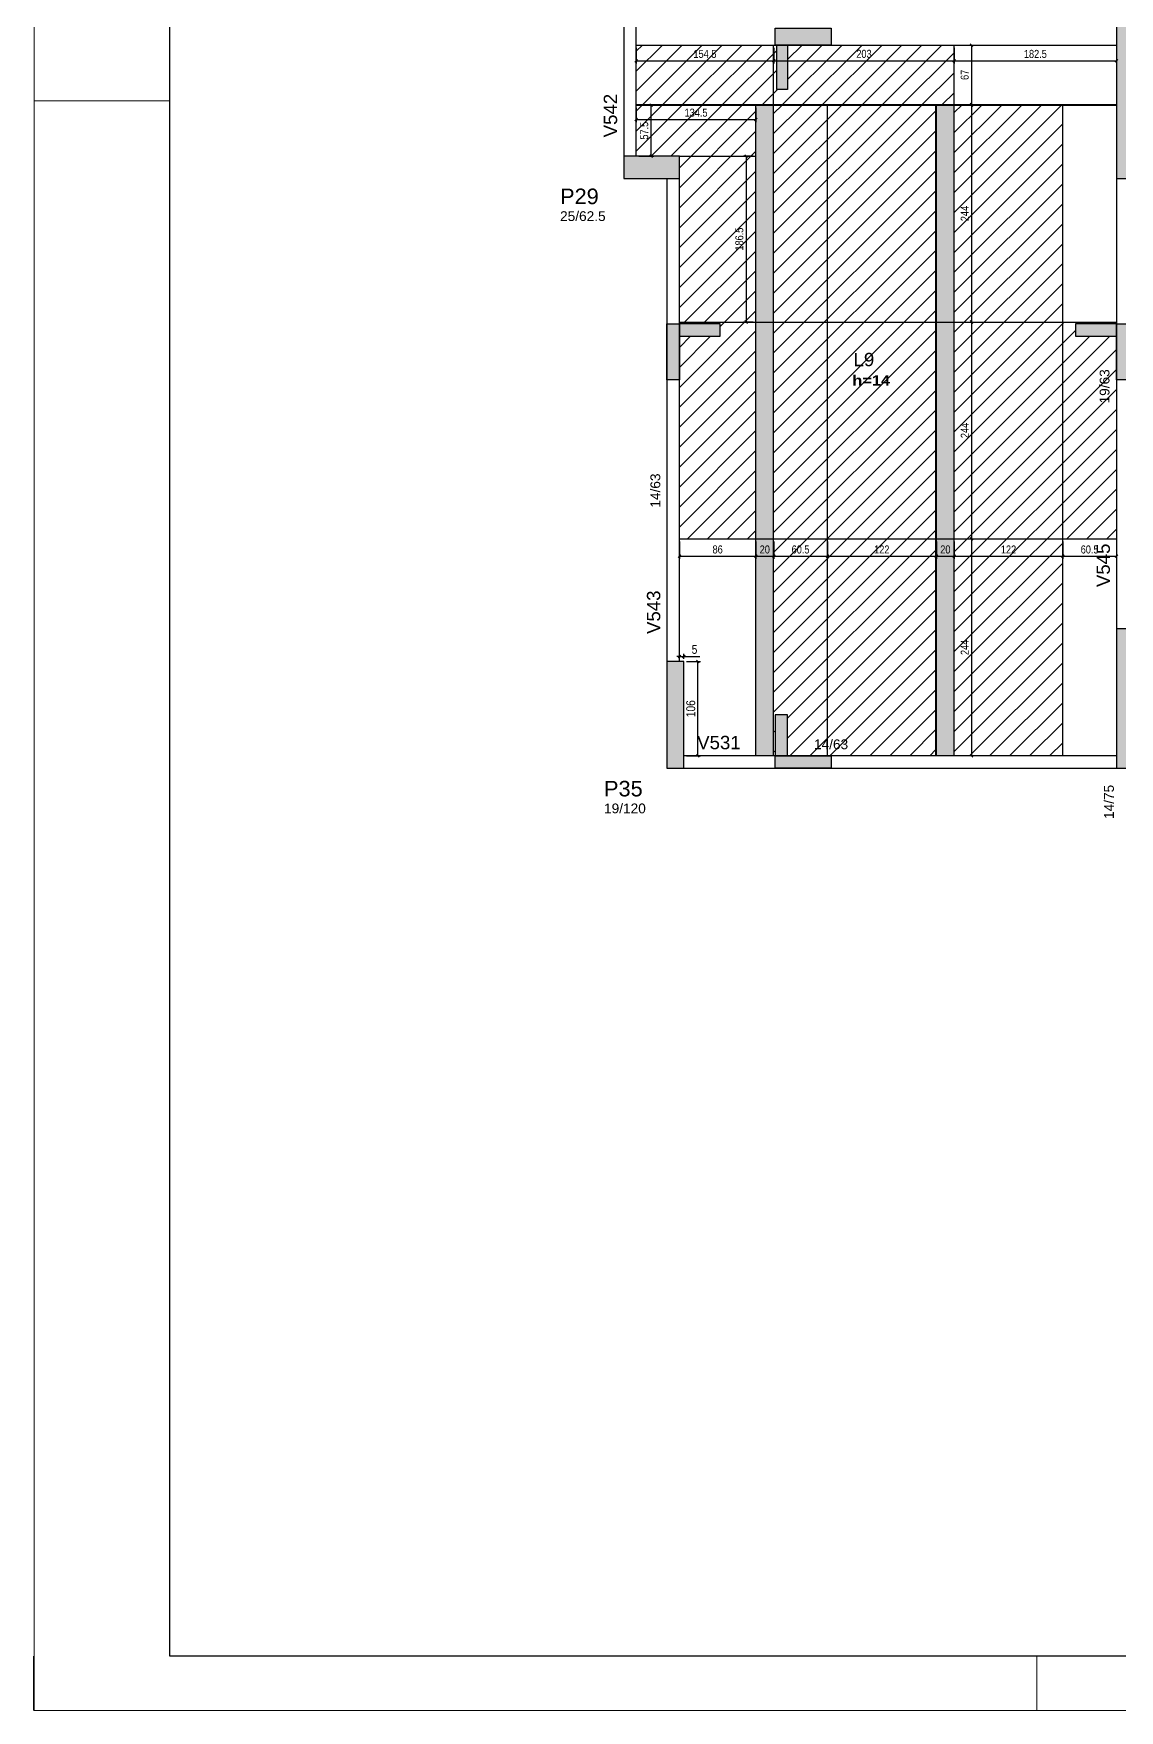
# Model space of a CAD drawing. Extents: x 3022 to 8661, y -614 to 3008.
# Drawn here: x 3022 to 4243, y -614 to 1273 of the extents above; entities that cross this region are included whole.
import ezdxf

# ---------------------------------------------------------------- set-up
doc = ezdxf.new("R2010")
doc.units = 0
doc.header["$PDMODE"] = 34
for name, color, linetype in [('COTA', 241, 'Continuous'), ('MTH-DIM-PILAR', 3, 'Continuous'), ('MTH-DIM-VIGA', 3, 'Continuous'), ('MTH-FACE-VIGA', 7, 'Continuous'), ('MTH-LINHA-SEÇÃO', 16, 'Continuous'), ('MTH-PILAR-SEGUE', 5, 'Continuous'), ('MTH-SOMBRA21', 150, 'Continuous'), ('MTH-SOMBRA25', 253, 'Continuous'), ('MTH-TIT1-PILAR', 5, 'Continuous'), ('MTH-TIT1-VIGA', 5, 'Continuous'), ('MTH-TXT-NEGRITO', 5, 'Continuous'), ('Painéis', 200, 'Continuous')]:
    doc.layers.add(name, color=color, linetype=linetype)
doc.layers.add('FOLHA', color=255, linetype='Continuous', lineweight=5)
doc.layers.add('Hachura', color=251, linetype='Continuous', lineweight=9)
doc.styles.add('COTA TECNICA', font='techl___.ttf', dxfattribs={"height": 10})
doc.styles.add('COTA TECNICA-50', font='techl___.ttf', dxfattribs={"height": 9})
doc.styles.add('TQS_ARIAL', font='arial.ttf')
doc.styles.add('TQS_ARIAL_BLACK', font='ariblk.ttf')
doc.dimstyles.new('COTA PAINEL-50', dxfattribs={"dimtxt": 9, "dimasz": 3, "dimexe": 3, "dimexo": 3, "dimgap": 3, "dimtad": 1, "dimdec": 1, "dimzin": 12, "dimdsep": 46, "dimtxsty": 'COTA TECNICA-50', "dimblk1": 'OBLIQUE', "dimblk2": 'OBLIQUE', "dimsah": 1, "dimcen": 0.9, "dimclrd": 4, "dimclre": 4, "dimclrt": 240, "dimadec": 1, "dimazin": 3, "dimtfac": 1, "dimtdec": 1, "dimtmove": 0, "dimatfit": 3, "dimfxl": 1, "dimtolj": 1, "dimtzin": 12, "dimarcsym": 0})
doc.dimstyles.new('PAINEL', dxfattribs={"dimtxt": 10, "dimasz": 3, "dimexe": 3, "dimexo": 3, "dimgap": 3, "dimtad": 1, "dimdec": 1, "dimzin": 12, "dimdsep": 46, "dimtxsty": 'COTA TECNICA', "dimblk1": 'OBLIQUE', "dimblk2": 'OBLIQUE', "dimsah": 1, "dimcen": 0.9, "dimclrd": 4, "dimclre": 4, "dimclrt": 240, "dimadec": 1, "dimazin": 3, "dimtfac": 1, "dimtdec": 1, "dimtmove": 0, "dimatfit": 3, "dimfxl": 1, "dimtolj": 1, "dimtzin": 12, "dimarcsym": 0})

# ---------------------------------------------------------------- blocks, each defined once
blk = doc.blocks.new('_Oblique')
at = {"color": 0, "linetype": 'ByBlock', "lineweight": -2}
blk.add_line((-0.5, -0.5), (0.5, 0.5), dxfattribs=at)
blk = doc.blocks.new('*D52')
at = {"layer": 'COTA', "color": 4, "lineweight": -2, "transparency": 16777216}
for p, q in [((3748.4, 701.2), (3748.4, 681.7)), ((3834.4, 701.2), (3834.4, 681.7)), ((3748.4, 684.7), (3834.4, 684.7))]:
    blk.add_line(p, q, dxfattribs=at)
at = {"layer": 'Defpoints', "color": 0, "transparency": 16777216}
for p in [(3748.4, 704.2), (3834.4, 704.2), (3834.4, 684.7)]:
    blk.add_point(p, dxfattribs=at)
at = {"layer": 'COTA', "color": 4, "lineweight": -2, "transparency": 16777216, "xscale": 3, "yscale": 3, "zscale": 3, "rotation": 180}
blk.add_blockref('_Oblique', (3748.4, 684.7), dxfattribs=at)
at = {"layer": 'COTA', "color": 4, "lineweight": -2, "transparency": 16777216, "xscale": 3, "yscale": 3, "zscale": 3}
blk.add_blockref('_Oblique', (3834.4, 684.7), dxfattribs=at)
at = {"layer": 'COTA', "color": 240, "transparency": 16777216, "insert": (3791.4, 692.3), "char_height": 9, "attachment_point": 5, "style": 'COTA TECNICA-50'}
blk.add_mtext('\\A1;86', dxfattribs=at)
blk = doc.blocks.new('*D53')
at = {"layer": 'COTA', "color": 4, "lineweight": -2, "transparency": 16777216}
for p, q in [((3834.4, 701.2), (3834.4, 681.7)), ((3854.4, 701.2), (3854.4, 681.7)), ((3834.4, 684.7), (3854.4, 684.7))]:
    blk.add_line(p, q, dxfattribs=at)
at = {"layer": 'Defpoints', "color": 0, "transparency": 16777216}
for p in [(3834.4, 704.2), (3854.4, 704.2), (3854.4, 684.7)]:
    blk.add_point(p, dxfattribs=at)
at = {"layer": 'COTA', "color": 4, "lineweight": -2, "transparency": 16777216, "xscale": 3, "yscale": 3, "zscale": 3, "rotation": 180}
blk.add_blockref('_Oblique', (3834.4, 684.7), dxfattribs=at)
at = {"layer": 'COTA', "color": 4, "lineweight": -2, "transparency": 16777216, "xscale": 3, "yscale": 3, "zscale": 3}
blk.add_blockref('_Oblique', (3854.4, 684.7), dxfattribs=at)
at = {"layer": 'COTA', "color": 240, "transparency": 16777216, "insert": (3844.4, 692.3), "char_height": 9, "attachment_point": 5, "style": 'COTA TECNICA-50'}
blk.add_mtext('\\A1;20', dxfattribs=at)
blk = doc.blocks.new('*D54')
at = {"layer": 'COTA', "color": 4, "lineweight": -2, "transparency": 16777216}
for p, q in [((3854.4, 701.2), (3854.4, 681.7)), ((3914.9, 701.2), (3914.9, 681.7)), ((3854.4, 684.7), (3914.9, 684.7))]:
    blk.add_line(p, q, dxfattribs=at)
at = {"layer": 'Defpoints', "color": 0, "transparency": 16777216}
for p in [(3854.4, 704.2), (3914.9, 704.2), (3914.9, 684.7)]:
    blk.add_point(p, dxfattribs=at)
at = {"layer": 'COTA', "color": 4, "lineweight": -2, "transparency": 16777216, "xscale": 3, "yscale": 3, "zscale": 3, "rotation": 180}
blk.add_blockref('_Oblique', (3854.4, 684.7), dxfattribs=at)
at = {"layer": 'COTA', "color": 4, "lineweight": -2, "transparency": 16777216, "xscale": 3, "yscale": 3, "zscale": 3}
blk.add_blockref('_Oblique', (3914.9, 684.7), dxfattribs=at)
at = {"layer": 'COTA', "color": 240, "transparency": 16777216, "insert": (3884.6, 692.3), "char_height": 9, "attachment_point": 5, "style": 'COTA TECNICA-50'}
blk.add_mtext('\\A1;60.5', dxfattribs=at)
blk = doc.blocks.new('*D55')
at = {"layer": 'COTA', "color": 4, "lineweight": -2, "transparency": 16777216}
for p, q in [((3914.9, 701.2), (3914.9, 681.7)), ((4036.9, 701.2), (4036.9, 681.7)), ((3914.9, 684.7), (4036.9, 684.7))]:
    blk.add_line(p, q, dxfattribs=at)
at = {"layer": 'Defpoints', "color": 0, "transparency": 16777216}
for p in [(3914.9, 704.2), (4036.9, 704.2), (4036.9, 684.7)]:
    blk.add_point(p, dxfattribs=at)
at = {"layer": 'COTA', "color": 4, "lineweight": -2, "transparency": 16777216, "xscale": 3, "yscale": 3, "zscale": 3, "rotation": 180}
blk.add_blockref('_Oblique', (3914.9, 684.7), dxfattribs=at)
at = {"layer": 'COTA', "color": 4, "lineweight": -2, "transparency": 16777216, "xscale": 3, "yscale": 3, "zscale": 3}
blk.add_blockref('_Oblique', (4036.9, 684.7), dxfattribs=at)
at = {"layer": 'COTA', "color": 240, "transparency": 16777216, "insert": (3975.9, 692.3), "char_height": 9, "attachment_point": 5, "style": 'COTA TECNICA-50'}
blk.add_mtext('\\A1;122', dxfattribs=at)
blk = doc.blocks.new('*D56')
at = {"layer": 'COTA', "color": 4, "lineweight": -2, "transparency": 16777216}
for p, q in [((4037.4, 701.2), (4037.4, 681.7)), ((4057.4, 701.2), (4057.4, 681.7)), ((4037.4, 684.7), (4057.4, 684.7))]:
    blk.add_line(p, q, dxfattribs=at)
at = {"layer": 'Defpoints', "color": 0, "transparency": 16777216}
for p in [(4037.4, 704.2), (4057.4, 704.2), (4057.4, 684.7)]:
    blk.add_point(p, dxfattribs=at)
at = {"layer": 'COTA', "color": 4, "lineweight": -2, "transparency": 16777216, "xscale": 3, "yscale": 3, "zscale": 3, "rotation": 180}
blk.add_blockref('_Oblique', (4037.4, 684.7), dxfattribs=at)
at = {"layer": 'COTA', "color": 4, "lineweight": -2, "transparency": 16777216, "xscale": 3, "yscale": 3, "zscale": 3}
blk.add_blockref('_Oblique', (4057.4, 684.7), dxfattribs=at)
at = {"layer": 'COTA', "color": 240, "transparency": 16777216, "insert": (4047.4, 692.3), "char_height": 9, "attachment_point": 5, "style": 'COTA TECNICA-50'}
blk.add_mtext('\\A1;20', dxfattribs=at)
blk = doc.blocks.new('*D57')
at = {"layer": 'COTA', "color": 4, "lineweight": -2, "transparency": 16777216}
for p, q in [((4057.4, 701.2), (4057.4, 681.7)), ((4179.4, 701.2), (4179.4, 681.7)), ((4057.4, 684.7), (4179.4, 684.7))]:
    blk.add_line(p, q, dxfattribs=at)
at = {"layer": 'Defpoints', "color": 0, "transparency": 16777216}
for p in [(4057.4, 704.2), (4179.4, 704.2), (4179.4, 684.7)]:
    blk.add_point(p, dxfattribs=at)
at = {"layer": 'COTA', "color": 4, "lineweight": -2, "transparency": 16777216, "xscale": 3, "yscale": 3, "zscale": 3, "rotation": 180}
blk.add_blockref('_Oblique', (4057.4, 684.7), dxfattribs=at)
at = {"layer": 'COTA', "color": 4, "lineweight": -2, "transparency": 16777216, "xscale": 3, "yscale": 3, "zscale": 3}
blk.add_blockref('_Oblique', (4179.4, 684.7), dxfattribs=at)
at = {"layer": 'COTA', "color": 240, "transparency": 16777216, "insert": (4118.4, 692.3), "char_height": 9, "attachment_point": 5, "style": 'COTA TECNICA-50'}
blk.add_mtext('\\A1;122', dxfattribs=at)
blk = doc.blocks.new('*D58')
at = {"layer": 'COTA', "color": 4, "lineweight": -2, "transparency": 16777216}
for p, q in [((4179.4, 701.2), (4179.4, 681.7)), ((4239.9, 701.2), (4239.9, 681.7)), ((4179.4, 684.7), (4239.9, 684.7))]:
    blk.add_line(p, q, dxfattribs=at)
at = {"layer": 'Defpoints', "color": 0, "transparency": 16777216}
for p in [(4179.4, 704.2), (4239.9, 704.2), (4239.9, 684.7)]:
    blk.add_point(p, dxfattribs=at)
at = {"layer": 'COTA', "color": 4, "lineweight": -2, "transparency": 16777216, "xscale": 3, "yscale": 3, "zscale": 3, "rotation": 180}
blk.add_blockref('_Oblique', (4179.4, 684.7), dxfattribs=at)
at = {"layer": 'COTA', "color": 4, "lineweight": -2, "transparency": 16777216, "xscale": 3, "yscale": 3, "zscale": 3}
blk.add_blockref('_Oblique', (4239.9, 684.7), dxfattribs=at)
at = {"layer": 'COTA', "color": 240, "transparency": 16777216, "insert": (4209.6, 692.3), "char_height": 9, "attachment_point": 5, "style": 'COTA TECNICA-50'}
blk.add_mtext('\\A1;60.5', dxfattribs=at)
blk = doc.blocks.new('*D59')
at = {"layer": 'COTA', "color": 4, "lineweight": -2, "transparency": 16777216}
for p, q in [((3831.4, 1134.7), (3820.4, 1134.7)), ((3823.4, 1134.7), (3823.4, 948.2)), ((3831.4, 948.2), (3820.4, 948.2))]:
    blk.add_line(p, q, dxfattribs=at)
at = {"layer": 'Defpoints', "color": 0, "transparency": 16777216}
for p in [(3834.4, 1134.7), (3823.4, 948.2), (3834.4, 948.2)]:
    blk.add_point(p, dxfattribs=at)
at = {"layer": 'COTA', "color": 4, "lineweight": -2, "transparency": 16777216, "xscale": 3, "yscale": 3, "zscale": 3}
for p, rotation in [((3823.4, 1134.7), 90), ((3823.4, 948.2), 270)]:
    blk.add_blockref('_Oblique', p, dxfattribs=dict(at, rotation=rotation))
at = {"layer": 'COTA', "color": 240, "transparency": 16777216, "insert": (3815.8, 1041.4), "char_height": 9, "attachment_point": 5, "rotation": 90, "style": 'COTA TECNICA-50'}
blk.add_mtext('\\A1;186.5', dxfattribs=at)
blk = doc.blocks.new('*D60')
at = {"layer": 'COTA', "color": 4, "lineweight": -2, "transparency": 16777216}
for p, q in [((3699.9, 1189.2), (3699.9, 1172.9)), ((3834.4, 1189.2), (3834.4, 1172.9)), ((3699.9, 1175.9), (3834.4, 1175.9))]:
    blk.add_line(p, q, dxfattribs=at)
at = {"layer": 'Defpoints', "color": 0, "transparency": 16777216}
for p in [(3699.9, 1192.2), (3834.4, 1192.2), (3834.4, 1175.9)]:
    blk.add_point(p, dxfattribs=at)
at = {"layer": 'COTA', "color": 4, "lineweight": -2, "transparency": 16777216, "xscale": 3, "yscale": 3, "zscale": 3, "rotation": 180}
blk.add_blockref('_Oblique', (3699.9, 1175.9), dxfattribs=at)
at = {"layer": 'COTA', "color": 4, "lineweight": -2, "transparency": 16777216, "xscale": 3, "yscale": 3, "zscale": 3}
blk.add_blockref('_Oblique', (3834.4, 1175.9), dxfattribs=at)
at = {"layer": 'COTA', "color": 240, "transparency": 16777216, "insert": (3767.1, 1183.6), "char_height": 9, "attachment_point": 5, "style": 'COTA TECNICA-50'}
blk.add_mtext('\\A1;134.5', dxfattribs=at)
blk = doc.blocks.new('*D61')
at = {"layer": 'COTA', "color": 4, "lineweight": -2, "transparency": 16777216}
for p, q in [((3699.9, 1256.7), (3699.9, 1239.1)), ((3854.4, 1256.7), (3854.4, 1239.1)), ((3699.9, 1242.1), (3854.4, 1242.1))]:
    blk.add_line(p, q, dxfattribs=at)
at = {"layer": 'Defpoints', "color": 0, "transparency": 16777216}
for p in [(3699.9, 1259.7), (3854.4, 1259.7), (3854.4, 1242.1)]:
    blk.add_point(p, dxfattribs=at)
at = {"layer": 'COTA', "color": 4, "lineweight": -2, "transparency": 16777216, "xscale": 3, "yscale": 3, "zscale": 3, "rotation": 180}
blk.add_blockref('_Oblique', (3699.9, 1242.1), dxfattribs=at)
at = {"layer": 'COTA', "color": 4, "lineweight": -2, "transparency": 16777216, "xscale": 3, "yscale": 3, "zscale": 3}
blk.add_blockref('_Oblique', (3854.4, 1242.1), dxfattribs=at)
at = {"layer": 'COTA', "color": 240, "transparency": 16777216, "insert": (3777.1, 1249.7), "char_height": 9, "attachment_point": 5, "style": 'COTA TECNICA-50'}
blk.add_mtext('\\A1;154.5', dxfattribs=at)
blk = doc.blocks.new('*D62')
at = {"layer": 'COTA', "color": 4, "lineweight": -2, "transparency": 16777216}
for p, q in [((3854.4, 1256.7), (3854.4, 1239.1)), ((4057.4, 1256.7), (4057.4, 1239.1)), ((3854.4, 1242.1), (4057.4, 1242.1))]:
    blk.add_line(p, q, dxfattribs=at)
at = {"layer": 'Defpoints', "color": 0, "transparency": 16777216}
for p in [(3854.4, 1259.7), (4057.4, 1259.7), (4057.4, 1242.1)]:
    blk.add_point(p, dxfattribs=at)
at = {"layer": 'COTA', "color": 4, "lineweight": -2, "transparency": 16777216, "xscale": 3, "yscale": 3, "zscale": 3, "rotation": 180}
blk.add_blockref('_Oblique', (3854.4, 1242.1), dxfattribs=at)
at = {"layer": 'COTA', "color": 4, "lineweight": -2, "transparency": 16777216, "xscale": 3, "yscale": 3, "zscale": 3}
blk.add_blockref('_Oblique', (4057.4, 1242.1), dxfattribs=at)
at = {"layer": 'COTA', "color": 240, "transparency": 16777216, "insert": (3955.9, 1249.8), "char_height": 9, "attachment_point": 5, "style": 'COTA TECNICA-50'}
blk.add_mtext('\\A1;203', dxfattribs=at)
blk = doc.blocks.new('*D63')
at = {"layer": 'COTA', "color": 4, "lineweight": -2, "transparency": 16777216}
for p, q in [((4057.4, 1256.7), (4057.4, 1239.1)), ((4239.9, 1256.7), (4239.9, 1239.1)), ((4057.4, 1242.1), (4239.9, 1242.1))]:
    blk.add_line(p, q, dxfattribs=at)
at = {"layer": 'Defpoints', "color": 0, "transparency": 16777216}
for p in [(4057.4, 1259.7), (4239.9, 1259.7), (4239.9, 1242.1)]:
    blk.add_point(p, dxfattribs=at)
at = {"layer": 'COTA', "color": 4, "lineweight": -2, "transparency": 16777216, "xscale": 3, "yscale": 3, "zscale": 3, "rotation": 180}
blk.add_blockref('_Oblique', (4057.4, 1242.1), dxfattribs=at)
at = {"layer": 'COTA', "color": 4, "lineweight": -2, "transparency": 16777216, "xscale": 3, "yscale": 3, "zscale": 3}
blk.add_blockref('_Oblique', (4239.9, 1242.1), dxfattribs=at)
at = {"layer": 'COTA', "color": 240, "transparency": 16777216, "insert": (4148.6, 1249.7), "char_height": 9, "attachment_point": 5, "style": 'COTA TECNICA-50'}
blk.add_mtext('\\A1;182.5', dxfattribs=at)
blk = doc.blocks.new('*D64')
at = {"layer": 'COTA', "color": 4, "lineweight": -2, "transparency": 16777216}
for p, q in [((4060.4, 1259.7), (4079.8, 1259.7)), ((4076.8, 1259.7), (4076.8, 1192.7)), ((4060.4, 1192.7), (4079.8, 1192.7))]:
    blk.add_line(p, q, dxfattribs=at)
at = {"layer": 'Defpoints', "color": 0, "transparency": 16777216}
for p in [(4057.4, 1259.7), (4057.4, 1192.7), (4076.8, 1192.7)]:
    blk.add_point(p, dxfattribs=at)
at = {"layer": 'COTA', "color": 4, "lineweight": -2, "transparency": 16777216, "xscale": 3, "yscale": 3, "zscale": 3}
for p, rotation in [((4076.8, 1259.7), 90), ((4076.8, 1192.7), 270)]:
    blk.add_blockref('_Oblique', p, dxfattribs=dict(at, rotation=rotation))
at = {"layer": 'COTA', "color": 240, "transparency": 16777216, "insert": (4069.2, 1226.2), "char_height": 9, "attachment_point": 5, "rotation": 90, "style": 'COTA TECNICA-50'}
blk.add_mtext('\\A1;67', dxfattribs=at)
blk = doc.blocks.new('*D65')
at = {"layer": 'COTA', "color": 4, "lineweight": -2, "transparency": 16777216}
for p, q in [((4059.4, 1192.2), (4079.8, 1192.2)), ((4076.8, 1192.2), (4076.8, 948.2))]:
    blk.add_line(p, q, dxfattribs=at)
at = {"layer": 'Defpoints', "color": 0, "transparency": 16777216}
for p in [(4056.4, 1192.2), (4076.8, 948.2), (4076.8, 948.2)]:
    blk.add_point(p, dxfattribs=at)
at = {"layer": 'COTA', "color": 4, "lineweight": -2, "transparency": 16777216, "xscale": 3, "yscale": 3, "zscale": 3}
for p, rotation in [((4076.8, 1192.2), 90), ((4076.8, 948.2), 270)]:
    blk.add_blockref('_Oblique', p, dxfattribs=dict(at, rotation=rotation))
at = {"layer": 'COTA', "color": 240, "transparency": 16777216, "insert": (4069.2, 1070.2), "char_height": 9, "attachment_point": 5, "rotation": 90, "style": 'COTA TECNICA-50'}
blk.add_mtext('\\A1;244', dxfattribs=at)
blk = doc.blocks.new('*D66')
at = {"layer": 'COTA', "color": 4, "lineweight": -2, "transparency": 16777216}
blk.add_line((4076.8, 948.2), (4076.8, 704.2), dxfattribs=at)
at = {"layer": 'Defpoints', "color": 0, "transparency": 16777216}
for p in [(4076.8, 948.2), (4076.8, 704.2), (4076.8, 704.2)]:
    blk.add_point(p, dxfattribs=at)
at = {"layer": 'COTA', "color": 4, "lineweight": -2, "transparency": 16777216, "xscale": 3, "yscale": 3, "zscale": 3}
for p, rotation in [((4076.8, 948.2), 90), ((4076.8, 704.2), 270)]:
    blk.add_blockref('_Oblique', p, dxfattribs=dict(at, rotation=rotation))
at = {"layer": 'COTA', "color": 240, "transparency": 16777216, "insert": (4069.2, 826.2), "char_height": 9, "attachment_point": 5, "rotation": 90, "style": 'COTA TECNICA-50'}
blk.add_mtext('\\A1;244', dxfattribs=at)
blk = doc.blocks.new('*D67')
at = {"layer": 'COTA', "color": 4, "lineweight": -2, "transparency": 16777216}
blk.add_line((4076.8, 704.2), (4076.8, 460.2), dxfattribs=at)
at = {"layer": 'Defpoints', "color": 0, "transparency": 16777216}
for p in [(4076.8, 704.2), (4076.8, 460.2), (4076.8, 460.2)]:
    blk.add_point(p, dxfattribs=at)
at = {"layer": 'COTA', "color": 4, "lineweight": -2, "transparency": 16777216, "xscale": 3, "yscale": 3, "zscale": 3}
for p, rotation in [((4076.8, 704.2), 90), ((4076.8, 460.2), 270)]:
    blk.add_blockref('_Oblique', p, dxfattribs=dict(at, rotation=rotation))
at = {"layer": 'COTA', "color": 240, "transparency": 16777216, "insert": (4069.2, 582.2), "char_height": 9, "attachment_point": 5, "rotation": 90, "style": 'COTA TECNICA-50'}
blk.add_mtext('\\A1;244', dxfattribs=at)
blk = doc.blocks.new('*D68')
at = {"layer": 'COTA', "color": 4, "lineweight": -2, "transparency": 16777216}
for p, q in [((3702.9, 1192.2), (3719.5, 1192.2)), ((3716.5, 1134.7), (3716.5, 1192.2)), ((3702.9, 1134.7), (3719.5, 1134.7))]:
    blk.add_line(p, q, dxfattribs=at)
at = {"layer": 'Defpoints', "color": 0, "transparency": 16777216}
for p in [(3699.9, 1192.2), (3716.5, 1192.2), (3699.9, 1134.7)]:
    blk.add_point(p, dxfattribs=at)
at = {"layer": 'COTA', "color": 4, "lineweight": -2, "transparency": 16777216, "xscale": 3, "yscale": 3, "zscale": 3}
for p, rotation in [((3716.5, 1192.2), 90), ((3716.5, 1134.7), 270)]:
    blk.add_blockref('_Oblique', p, dxfattribs=dict(at, rotation=rotation))
at = {"layer": 'COTA', "color": 240, "transparency": 16777216, "insert": (3708.9, 1163.4), "char_height": 9, "attachment_point": 5, "rotation": 90, "style": 'COTA TECNICA-50'}
blk.add_mtext('\\A1;57.5', dxfattribs=at)
blk = doc.blocks.new('*D69')
at = {"layer": 'COTA', "color": 4, "lineweight": -2, "transparency": 16777216}
for p, q in [((3756.4, 566.2), (3772.3, 566.2)), ((3769.3, 460.2), (3769.3, 566.2)), ((3756.4, 460.2), (3772.3, 460.2))]:
    blk.add_line(p, q, dxfattribs=at)
at = {"layer": 'Defpoints', "color": 0, "transparency": 16777216}
for p in [(3753.4, 566.2), (3769.3, 566.2), (3753.4, 460.2)]:
    blk.add_point(p, dxfattribs=at)
at = {"layer": 'COTA', "color": 4, "lineweight": -2, "transparency": 16777216, "xscale": 3, "yscale": 3, "zscale": 3}
for p, rotation in [((3769.3, 566.2), 90), ((3769.3, 460.2), 270)]:
    blk.add_blockref('_Oblique', p, dxfattribs=dict(at, rotation=rotation))
at = {"layer": 'COTA', "color": 240, "transparency": 16777216, "insert": (3761.2, 513.2), "char_height": 10, "attachment_point": 5, "rotation": 90, "style": 'COTA TECNICA'}
blk.add_mtext('\\A1;106', dxfattribs=at)
blk = doc.blocks.new('*D70')
at = {"layer": 'COTA', "color": 4, "lineweight": -2, "transparency": 16777216}
for p, q in [((3748.4, 571.8), (3745.4, 571.8)), ((3748.4, 569.2), (3748.4, 574.8)), ((3748.4, 571.8), (3753.4, 571.8)), ((3753.4, 569.2), (3753.4, 574.8)), ((3753.4, 571.8), (3771.5, 571.8))]:
    blk.add_line(p, q, dxfattribs=at)
at = {"layer": 'Defpoints', "color": 0, "transparency": 16777216}
for p in [(3748.4, 566.2), (3753.4, 571.8), (3753.4, 566.2)]:
    blk.add_point(p, dxfattribs=at)
at = {"layer": 'COTA', "color": 4, "lineweight": -2, "transparency": 16777216, "xscale": 3, "yscale": 3, "zscale": 3}
blk.add_blockref('_Oblique', (3748.4, 571.8), dxfattribs=at)
at = {"layer": 'COTA', "color": 4, "lineweight": -2, "transparency": 16777216, "xscale": 3, "yscale": 3, "zscale": 3, "rotation": 180}
blk.add_blockref('_Oblique', (3753.4, 571.8), dxfattribs=at)
at = {"layer": 'COTA', "color": 240, "transparency": 16777216, "insert": (3765.4, 579.9), "char_height": 10, "attachment_point": 5, "style": 'COTA TECNICA'}
blk.add_mtext('\\A1;5', dxfattribs=at)

msp = doc.modelspace()

# ---------------------------------------------------------------- hatches: boundary and pattern name
at = {"layer": 'Hachura', "linetype": 'ByBlock'}
h = msp.add_hatch(dxfattribs=at)
h.set_pattern_fill('ANSI31', color=256, scale=5)
h.paths.add_polyline_path([(3854.37, 1192.67), (3854.37, 1259.67), (3699.87, 1259.67), (3699.87, 1192.67)])
h.paths.add_polyline_path([(4057.37, 1192.67), (4057.37, 1259.67), (3870.02, 1259.67), (3870.02, 1209.67), (3858.02, 1209.67), (3858.02, 1259.67), (3856.02, 1259.67), (3854.37, 1259.67), (3854.37, 1192.67)])
h.paths.add_polyline_path([(3914.87, 948.17), (4036.87, 948.17), (4036.87, 1192.17), (3914.87, 1192.17)])
h.paths.add_polyline_path([(3854.37, 948.17), (3914.87, 948.17), (3914.87, 1192.17), (3854.37, 1192.17)])
h.paths.add_polyline_path([(3834.37, 1134.67), (3834.37, 1192.17), (3699.87, 1192.17), (3699.87, 1134.67), (3748.37, 1134.67)])
h.paths.add_polyline_path([(3834.37, 1134.67), (3748.37, 1134.67), (3748.37, 1109.67), (3748.37, 948.17), (3834.37, 948.17)])
h.paths.add_polyline_path([(3834.37, 948.17), (3748.37, 948.17), (3748.37, 946.09), (3794.37, 946.09), (3794.37, 932.09), (3748.37, 932.09), (3748.37, 883.09), (3748.37, 704.17), (3834.37, 704.17)])
h.paths.add_polyline_path([(3854.37, 704.17), (3914.87, 704.17), (3914.87, 948.17), (3854.37, 948.17)])
h.paths.add_polyline_path([(3854.37, 460.17), (3856.02, 460.17), (3856.02, 506.17), (3870.02, 506.17), (3870.02, 460.17), (3914.87, 460.17), (3914.87, 704.17), (3854.37, 704.17)])
h.paths.add_polyline_path([(3914.87, 460.17), (3919.02, 460.17), (4036.87, 460.17), (4036.87, 704.17), (3914.87, 704.17)])
h.paths.add_polyline_path([(4036.87, 704.17), (4036.87, 948.17), (3914.87, 948.17), (3914.87, 704.17)])
h.paths.add_polyline_path([(4057.37, 948.17), (4179.37, 948.17), (4179.37, 1192.17), (4057.37, 1192.17)])
h.paths.add_polyline_path([(4179.37, 704.17), (4239.87, 704.17), (4239.87, 932.09), (4193.87, 932.09), (4193.87, 946.09), (4239.87, 946.09), (4239.87, 948.17), (4179.37, 948.17)])
h.paths.add_polyline_path([(4057.37, 948.17), (4057.37, 704.17), (4179.37, 704.17), (4179.37, 948.17)])
h.paths.add_polyline_path([(4179.37, 704.17), (4057.37, 704.17), (4057.37, 460.17), (4179.37, 460.17)])
at = {"layer": 'Hachura'}
h = msp.add_hatch(color=256, dxfattribs=at)
h.dxf.hatch_style = 1
h.paths.add_polyline_path([(3854.37, 460.17), (3834.37, 460.17), (3834.37, 704.17), (3854.37, 704.17)])
h.paths.add_polyline_path([(3854.37, 704.17), (3834.37, 704.17), (3834.37, 948.17), (3854.37, 948.17)])
h.paths.add_polyline_path([(3854.37, 948.17), (3834.37, 948.17), (3834.37, 1192.17), (3854.37, 1192.17)])
h.paths.add_polyline_path([(4057.37, 948.17), (4037.37, 948.17), (4037.37, 1192.17), (4057.37, 1192.17)])
h.paths.add_polyline_path([(4057.37, 704.17), (4037.37, 704.17), (4037.37, 948.17), (4057.37, 948.17)])
h.paths.add_polyline_path([(4057.37, 460.17), (4037.37, 460.17), (4037.37, 704.17), (4057.37, 704.17)])

# ---------------------------------------------------------------- linework, layer by layer
at = {"color": 30}
for p, q in [((3175.4, -552.63), (3175.4, 2946.69)), ((8600.49, -552.63), (3175.4, -552.63))]:
    msp.add_line(p, q, dxfattribs=at)
at = {"layer": 'FOLHA', "lineweight": 5}
msp.add_line((3022.99, -613.6), (3022.99, 3007.66), dxfattribs=at)
at = {"layer": 'FOLHA'}
for p, q in [((3175.4, 1197.03), (3022.99, 1197.03)), ((3022.3, -552.63), (3022.3, -613.6)), ((4150.13, -552.63), (4150.13, -613.6)), ((8661.45, -613.6), (3022.99, -613.6))]:
    msp.add_line(p, q, dxfattribs=at)
at = {"layer": 'MTH-FACE-VIGA', "linetype": 'Continuous'}
for p, q in [((3685.87, 1403.67), (3685.87, 1134.67)), ((3699.87, 1134.67), (3699.87, 1403.67)), ((3699.87, 1259.67), (4239.87, 1259.67)), ((3734.37, 1109.67), (3734.37, 566.17)), ((3748.37, 566.17), (3748.37, 1109.67)), ((4239.87, 1109.67), (4239.87, 603.17)), ((4239.87, 460.17), (3753.37, 460.17)), ((3753.37, 446.17), (4239.87, 446.17))]:
    msp.add_line(p, q, dxfattribs=at)
at = {"layer": 'MTH-LINHA-SEÇÃO', "linetype": 'Continuous'}
for points in [[(3919.02, 1259.67), (3856.02, 1259.67), (3856.02, 1278.67), (3919.02, 1278.67), (3919.02, 1259.67)], [(3858.02, 1209.67), (3858.02, 1259.67), (3870.02, 1259.67), (3870.02, 1209.67), (3858.02, 1209.67)], [(3734.37, 883.09), (3734.37, 946.09), (3748.37, 946.09), (3748.37, 883.09), (3734.37, 883.09)], [(3794.37, 946.09), (3748.37, 946.09), (3748.37, 932.09), (3794.37, 932.09), (3794.37, 946.09)], [(4239.87, 946.09), (4193.87, 946.09), (4193.87, 932.09), (4239.87, 932.09), (4239.87, 946.09)], [(4239.87, 883.09), (4239.87, 946.09), (4258.87, 946.09), (4258.87, 883.09), (4239.87, 883.09)], [(3856.02, 506.17), (3856.02, 460.17), (3870.02, 460.17), (3870.02, 506.17), (3856.02, 506.17)], [(3919.02, 446.17), (3856.02, 446.17), (3856.02, 460.17), (3919.02, 460.17), (3919.02, 446.17)]]:
    msp.add_lwpolyline(points, dxfattribs=at)
at = {"layer": 'MTH-PILAR-SEGUE', "linetype": 'Continuous'}
for points in [[(4239.87, 1109.67), (4258.87, 1109.67), (4258.87, 1428.67), (4239.87, 1428.67), (4239.87, 1109.67)], [(3748.37, 1109.67), (3748.37, 1134.67), (3685.87, 1134.67), (3685.87, 1109.67), (3748.37, 1109.67)], [(4239.87, 446.17), (4258.87, 446.17), (4258.87, 603.17), (4239.87, 603.17), (4239.87, 446.17)], [(3734.37, 446.17), (3753.37, 446.17), (3753.37, 566.17), (3734.37, 566.17), (3734.37, 446.17)]]:
    msp.add_lwpolyline(points, dxfattribs=at)
at = {"layer": 'MTH-SOMBRA21', "linetype": 'Continuous'}
for points in [[(3919.02, 1259.67), (3856.02, 1259.67), (3856.02, 1278.67)], [(3919.02, 1259.67), (3856.02, 1278.67), (3919.02, 1278.67)], [(3919.02, 1259.67), (3919.02, 1278.67), (3919.02, 1259.67)], [(3858.02, 1209.67), (3858.02, 1259.67), (3870.02, 1259.67)], [(3858.02, 1209.67), (3870.02, 1259.67), (3870.02, 1209.67)], [(3858.02, 1209.67), (3870.02, 1209.67), (3858.02, 1209.67)], [(3734.37, 883.09), (3734.37, 946.09), (3748.37, 946.09)], [(3734.37, 883.09), (3748.37, 946.09), (3748.37, 883.09)], [(3794.37, 946.09), (3748.37, 946.09), (3748.37, 932.09)], [(3794.37, 946.09), (3748.37, 932.09), (3794.37, 932.09)], [(3794.37, 946.09), (3794.37, 932.09), (3794.37, 946.09)], [(4239.87, 946.09), (4193.87, 946.09), (4193.87, 932.09)], [(4239.87, 946.09), (4193.87, 932.09), (4239.87, 932.09)], [(4239.87, 946.09), (4239.87, 932.09), (4239.87, 946.09)], [(4239.87, 883.09), (4239.87, 946.09), (4258.87, 946.09)], [(4239.87, 883.09), (4258.87, 946.09), (4258.87, 883.09)], [(3734.37, 883.09), (3748.37, 883.09), (3734.37, 883.09)], [(4239.87, 883.09), (4258.87, 883.09), (4239.87, 883.09)], [(3856.02, 506.17), (3856.02, 460.17), (3870.02, 460.17)], [(3856.02, 506.17), (3870.02, 460.17), (3870.02, 506.17)], [(3856.02, 506.17), (3870.02, 506.17), (3856.02, 506.17)], [(3919.02, 446.17), (3856.02, 446.17), (3856.02, 460.17)], [(3919.02, 446.17), (3856.02, 460.17), (3919.02, 460.17)], [(3919.02, 446.17), (3919.02, 460.17), (3919.02, 446.17)]]:
    msp.add_solid(points, dxfattribs=at)
at = {"layer": 'MTH-SOMBRA25', "linetype": 'Continuous'}
for points in [[(4239.87, 1109.67), (4258.87, 1109.67), (4258.87, 1428.67)], [(4239.87, 1109.67), (4258.87, 1428.67), (4239.87, 1428.67)], [(4239.87, 1109.67), (4239.87, 1428.67), (4239.87, 1109.67)], [(3748.37, 1109.67), (3748.37, 1134.67), (3685.87, 1134.67)], [(3748.37, 1109.67), (3685.87, 1134.67), (3685.87, 1109.67)], [(3748.37, 1109.67), (3685.87, 1109.67), (3748.37, 1109.67)], [(4239.87, 446.17), (4258.87, 446.17), (4258.87, 603.17)], [(4239.87, 446.17), (4258.87, 603.17), (4239.87, 603.17)], [(4239.87, 446.17), (4239.87, 603.17), (4239.87, 446.17)], [(3734.37, 446.17), (3753.37, 446.17), (3753.37, 566.17)], [(3734.37, 446.17), (3753.37, 566.17), (3734.37, 566.17)], [(3734.37, 446.17), (3734.37, 566.17), (3734.37, 446.17)]]:
    msp.add_solid(points, dxfattribs=at)
at = {"layer": 'Painéis'}
for p, q in [((3854.37, 460.17), (3854.37, 1259.67)), ((4057.37, 460.17), (4057.37, 1259.67)), ((3699.87, 1192.67), (4239.87, 1192.67)), ((3699.87, 1192.17), (4239.87, 1192.17)), ((3834.37, 460.17), (3834.37, 1192.17)), ((3914.87, 460.17), (3914.87, 1192.17)), ((4036.87, 460.17), (4036.87, 1192.17)), ((4037.37, 460.17), (4037.37, 1192.17)), ((4179.37, 460.17), (4179.37, 1192.17)), ((3748.37, 1134.67), (3834.37, 1134.67)), ((3748.37, 948.17), (4239.87, 948.17)), ((3748.37, 704.17), (4239.87, 704.17))]:
    msp.add_line(p, q, dxfattribs=at)

# ---------------------------------------------------------------- texts
at = {"layer": 'MTH-DIM-PILAR', "linetype": 'Continuous', "style": 'TQS_ARIAL'}
for s, p in [('25/62.5', (3614.22, 1061.78)), ('19/120', (3663.65, 395.57))]:
    msp.add_text(s, height=11, dxfattribs=at).set_placement(p)
at = {"layer": 'MTH-DIM-VIGA', "linetype": 'Continuous', "style": 'TQS_ARIAL'}
for s, p in [('19/63', (4231.87, 856.57)), ('14/63', (3726.87, 739.35)), ('14/75', (4236.87, 389.17))]:
    msp.add_text(s, height=11, rotation=90, dxfattribs=at).set_placement(p)
msp.add_text('14/63', height=11, dxfattribs=at).set_placement((3899.68, 467.67))
at = {"layer": 'MTH-TIT1-PILAR', "linetype": 'Continuous', "style": 'TQS_ARIAL'}
for s, p in [('P29', (3614.22, 1080.78)), ('P35', (3663.65, 414.57))]:
    msp.add_text(s, height=17.5, dxfattribs=at).set_placement(p)
at = {"layer": 'MTH-TIT1-VIGA', "linetype": 'Continuous', "style": 'TQS_ARIAL'}
for s, p in [('V542', (3678.37, 1155.89)), ('V545', (4232.37, 650.01)), ('V543', (3726.87, 597.25))]:
    msp.add_text(s, height=15, rotation=90, dxfattribs=at).set_placement(p)
for s, p in [('L9', (3944.18, 898.48)), ('V531', (3768.37, 467.67))]:
    msp.add_text(s, height=15, dxfattribs=at).set_placement(p)
at = {"layer": 'MTH-TXT-NEGRITO', "color": 3, "linetype": 'Continuous', "style": 'TQS_ARIAL_BLACK'}
msp.add_text('h=14', height=11.5, dxfattribs=at).set_placement((3942.82, 876.74))

# ---------------------------------------------------------------- dimensions: what is measured, and where the dimension line sits
at = {"layer": 'COTA'}
for base, p1, p2, dimstyle, picture, middle in [((3854.37, 1242.08), (3699.87, 1259.67), (3854.37, 1259.67), 'COTA PAINEL-50', '*D61', (3777.12, 1249.68)), ((3834.37, 1175.89), (3699.87, 1192.17), (3834.37, 1192.17), 'COTA PAINEL-50', '*D60', (3767.12, 1183.59)), ((3834.37, 684.74), (3748.37, 704.17), (3834.37, 704.17), 'COTA PAINEL-50', '*D52', (3791.37, 692.35)), ((4057.37, 684.74), (4037.37, 704.17), (4057.37, 704.17), 'COTA PAINEL-50', '*D56', (4047.37, 692.33)), ((3753.37, 571.8), (3748.37, 566.17), (3753.37, 566.17), 'PAINEL', '*D70', (3765.42, 579.9))]:
    dim = msp.add_linear_dim(base=base, p1=p1, p2=p2, dimstyle=dimstyle, dxfattribs=at)
    dim.commit()
    dim.dimension.update_dxf_attribs({"geometry": picture, "text_midpoint": middle})
for base, p1, p2, picture, middle in [((4057.37, 1242.08), (3854.37, 1259.67), (4057.37, 1259.67), '*D62', (3955.87, 1249.78)), ((4239.87, 1242.08), (4057.37, 1259.67), (4239.87, 1259.67), '*D63', (4148.62, 1249.7)), ((3854.37, 684.74), (3834.37, 704.17), (3854.37, 704.17), '*D53', (3844.37, 692.33)), ((3914.87, 684.74), (3854.37, 704.17), (3914.87, 704.17), '*D54', (3884.62, 692.33)), ((4036.87, 684.74), (3914.87, 704.17), (4036.87, 704.17), '*D55', (3975.87, 692.29)), ((4179.37, 684.74), (4057.37, 704.17), (4179.37, 704.17), '*D57', (4118.37, 692.29)), ((4239.87, 684.74), (4179.37, 704.17), (4239.87, 704.17), '*D58', (4209.62, 692.33))]:
    dim = msp.add_linear_dim(base=base, p1=p1, p2=p2, dimstyle='COTA PAINEL-50', override={"dimtmove": 1}, dxfattribs=at)
    dim.commit()
    dim.dimension.update_dxf_attribs({"geometry": picture, "text_midpoint": middle})
for base, p1, p2, angle, dimstyle, picture, middle in [((4076.79, 1192.67), (4057.37, 1259.67), (4057.37, 1192.67), 270, 'COTA PAINEL-50', '*D64', (4069.2, 1226.17)), ((3716.48, 1192.17), (3699.87, 1134.67), (3699.87, 1192.17), 90, 'COTA PAINEL-50', '*D68', (3708.88, 1163.42)), ((3823.38, 948.17), (3834.37, 1134.67), (3834.37, 948.17), 270, 'COTA PAINEL-50', '*D59', (3815.76, 1041.42)), ((3769.27, 566.17), (3753.37, 460.17), (3753.37, 566.17), 90, 'PAINEL', '*D69', (3761.17, 513.17))]:
    dim = msp.add_linear_dim(base=base, p1=p1, p2=p2, angle=angle, dimstyle=dimstyle, dxfattribs=at)
    dim.commit()
    dim.dimension.update_dxf_attribs({"geometry": picture, "text_midpoint": middle})
for base, p1, p2, picture, middle in [((4076.79, 948.17), (4056.38, 1192.17), (4076.79, 948.17), '*D65', (4069.23, 1070.17)), ((4076.79, 704.17), (4076.79, 948.17), (4076.79, 704.17), '*D66', (4069.23, 826.17)), ((4076.79, 460.17), (4076.79, 704.17), (4076.79, 460.17), '*D67', (4069.23, 582.17))]:
    dim = msp.add_linear_dim(base=base, p1=p1, p2=p2, angle=270, dimstyle='COTA PAINEL-50', override={"dimtmove": 1}, dxfattribs=at)
    dim.commit()
    dim.dimension.update_dxf_attribs({"geometry": picture, "text_midpoint": middle})

doc.saveas('drawing.dxf')
